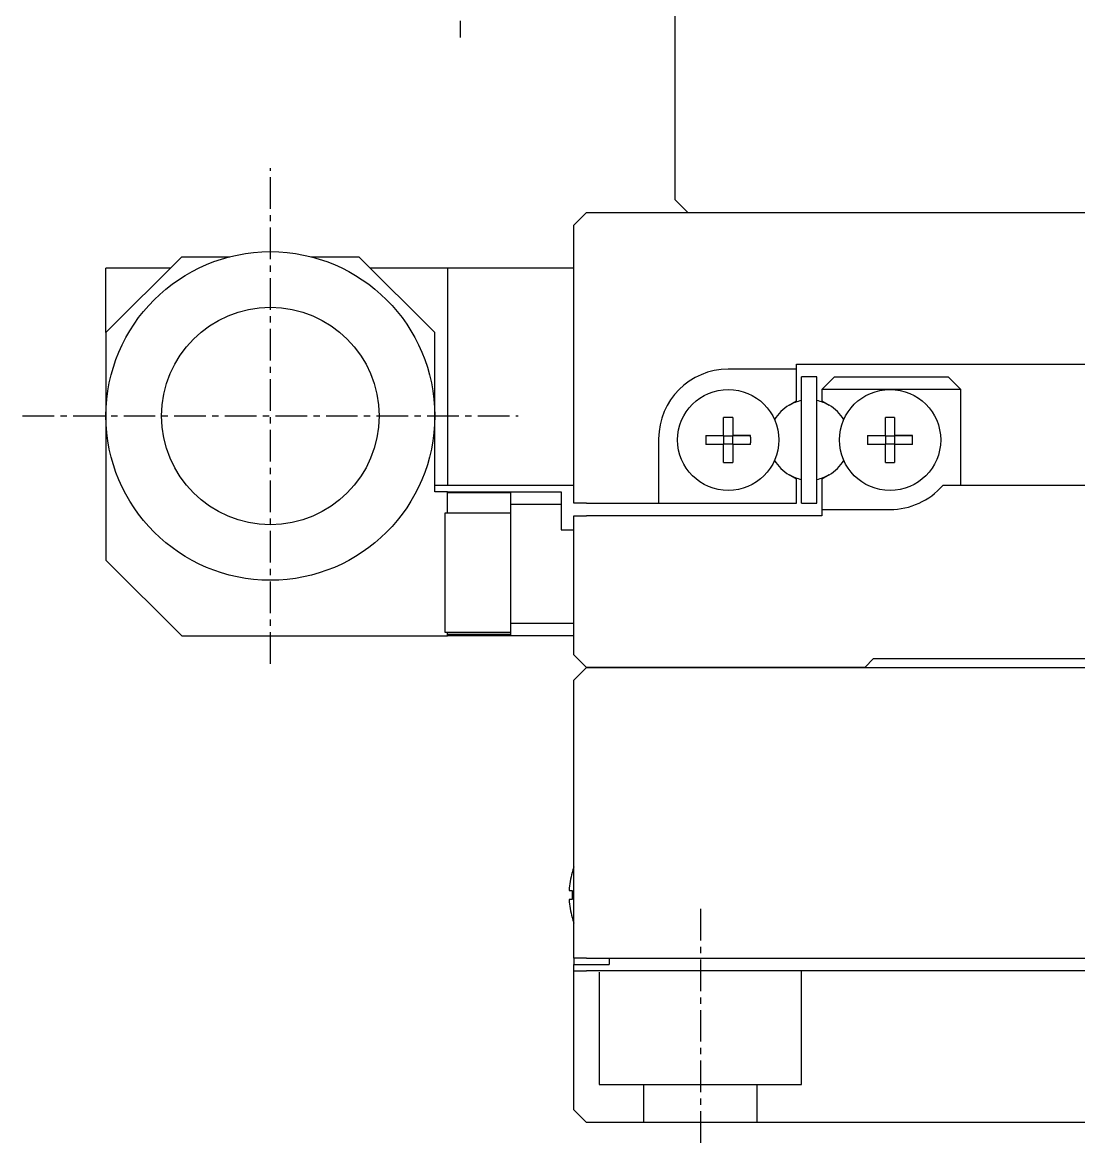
# Model space of a CAD drawing. Extents: x 498 to 751, y 35 to 216.
# Drawn here: x 645.83 to 687.58, y 83.83 to 128.3 of the extents above; entities that cross this region are included whole.
import ezdxf

# ---------------------------------------------------------------- set-up
doc = ezdxf.new("R2010")
doc.units = 0
doc.linetypes.add('CENTER', pattern=[2, 1.25, -0.25, 0.25, -0.25])
doc.layers.get('0').update_dxf_attribs({"linetype": 'CONTINUOUS'})
doc.layers.add('CENTER', color=1, linetype='CENTER')

msp = doc.modelspace()

# ---------------------------------------------------------------- linework, layer by layer
at = {"color": 7, "linetype": 'CONTINUOUS'}
for p, q in [((671.631, 121.279), (671.631, 145.279)), ((672.131, 120.779), (671.631, 121.279)), ((667.631, 120.279), (668.131, 120.779)), ((668.131, 120.779), (737.131, 120.779)), ((668.131, 120.779), (668.131, 120.779)), ((672.131, 120.779), (726.131, 120.779)), ((667.631, 109.279), (667.631, 120.279)), ((652.131, 119.029), (649.131, 116.029)), ((652.131, 119.029), (654.031, 119.029)), ((657.231, 119.029), (659.131, 119.029)), ((662.131, 116.029), (659.131, 119.029)), ((649.131, 116.029), (649.131, 118.579)), ((651.681, 118.579), (649.131, 118.579)), ((662.631, 118.579), (659.581, 118.579)), ((667.631, 118.579), (662.631, 118.579)), ((662.631, 118.579), (662.631, 109.979)), ((649.131, 116.029), (649.131, 112.729)), ((662.131, 112.729), (662.131, 116.029)), ((676.431, 114.579), (676.431, 114.779)), ((676.431, 114.779), (689.831, 114.779)), ((676.431, 114.579), (673.731, 114.579)), ((676.431, 113.323), (676.431, 114.579)), ((677.231, 114.279), (676.631, 114.279)), ((676.631, 109.279), (676.631, 114.279)), ((677.231, 109.279), (677.231, 114.279)), ((677.431, 113.779), (677.931, 114.279)), ((677.931, 114.279), (682.431, 114.279)), ((682.431, 114.279), (682.931, 113.779)), ((677.431, 113.779), (677.431, 113.323)), ((680.131, 113.779), (677.431, 113.779)), ((682.931, 113.779), (680.131, 113.779)), ((682.931, 109.979), (682.931, 113.779)), ((676.137, 113.154), (676.431, 113.323)), ((677.431, 113.323), (677.724, 113.154)), ((649.131, 112.729), (649.131, 107.029)), ((662.131, 109.729), (662.131, 112.729)), ((673.551, 111.959), (673.551, 112.665)), ((673.911, 112.665), (673.911, 111.959)), ((679.951, 111.959), (679.951, 112.665)), ((680.311, 112.665), (680.311, 111.959)), ((670.981, 111.829), (670.981, 109.279)), ((672.844, 111.959), (673.551, 111.959)), ((672.844, 111.959), (673.551, 111.959)), ((673.561, 111.948), (673.551, 111.959)), ((673.561, 111.609), (673.561, 111.948)), ((673.561, 111.948), (673.9, 111.948)), ((673.9, 111.948), (673.911, 111.959)), ((673.9, 111.948), (673.9, 111.609)), ((673.911, 111.959), (674.617, 111.959)), ((674.617, 111.959), (673.911, 111.959)), ((679.244, 111.959), (679.951, 111.959)), ((679.244, 111.959), (679.951, 111.959)), ((679.961, 111.948), (679.951, 111.959)), ((679.961, 111.609), (679.961, 111.948)), ((679.961, 111.948), (680.3, 111.948)), ((680.3, 111.948), (680.311, 111.959)), ((680.3, 111.948), (680.3, 111.609)), ((680.311, 111.959), (681.017, 111.959)), ((681.017, 111.959), (680.311, 111.959)), ((673.551, 111.599), (672.844, 111.599)), ((673.561, 111.609), (673.551, 111.599)), ((673.551, 110.892), (673.551, 111.599)), ((673.9, 111.609), (673.561, 111.609)), ((673.9, 111.609), (673.911, 111.599)), ((673.911, 111.599), (673.911, 110.892)), ((674.617, 111.599), (673.911, 111.599)), ((679.951, 111.599), (679.244, 111.599)), ((679.961, 111.609), (679.951, 111.599)), ((679.951, 110.892), (679.951, 111.599)), ((680.3, 111.609), (679.961, 111.609)), ((680.3, 111.609), (680.311, 111.599)), ((680.311, 111.599), (680.311, 110.892)), ((681.017, 111.599), (680.311, 111.599)), ((676.431, 110.234), (676.137, 110.404)), ((677.724, 110.404), (677.431, 110.234)), ((662.631, 109.979), (662.131, 109.979)), ((667.631, 109.979), (662.631, 109.979)), ((676.431, 109.279), (676.431, 110.234)), ((677.431, 110.234), (677.431, 109.029)), ((689.956, 109.979), (682.21, 109.979)), ((662.631, 109.729), (662.131, 109.729)), ((662.631, 109.688), (662.631, 109.729)), ((662.631, 109.729), (665.131, 109.729)), ((662.631, 108.879), (662.631, 109.688)), ((665.131, 109.688), (662.631, 109.688)), ((665.131, 109.729), (667.131, 109.729)), ((665.131, 109.229), (665.131, 109.729)), ((667.131, 109.729), (667.131, 109.229)), ((667.131, 109.229), (665.131, 109.229)), ((665.131, 104.529), (665.131, 109.229)), ((667.131, 109.229), (667.131, 108.229)), ((668.131, 109.279), (667.631, 109.279)), ((668.131, 109.279), (670.981, 109.279)), ((670.981, 109.279), (676.431, 109.279)), ((676.631, 109.279), (677.231, 109.279)), ((677.431, 109.029), (677.431, 108.779)), ((677.431, 109.029), (680.131, 109.029)), ((662.531, 108.879), (662.531, 104.179)), ((665.131, 108.879), (662.531, 108.879)), ((667.631, 108.779), (668.131, 108.779)), ((667.631, 103.279), (667.631, 108.779)), ((677.431, 108.779), (668.131, 108.779)), ((667.131, 108.229), (667.631, 108.229)), ((649.131, 107.029), (652.131, 104.029)), ((665.131, 104.529), (667.631, 104.529)), ((665.131, 104.029), (665.131, 104.529)), ((662.531, 104.179), (665.131, 104.179)), ((662.631, 104.098), (662.631, 104.179)), ((662.631, 104.029), (662.631, 104.098)), ((662.631, 104.098), (665.131, 104.098)), ((652.131, 104.029), (662.631, 104.029)), ((665.131, 104.029), (662.631, 104.029)), ((667.631, 104.029), (665.131, 104.029)), ((667.881, 103.029), (667.631, 103.279)), ((667.881, 103.029), (668.131, 102.779)), ((668.131, 102.779), (667.881, 102.529)), ((678.931, 102.779), (668.131, 102.779)), ((668.131, 102.779), (678.931, 102.779)), ((679.131, 102.779), (678.931, 102.779)), ((678.931, 102.779), (679.131, 102.779)), ((679.131, 102.779), (679.481, 103.129)), ((679.131, 102.779), (726.131, 102.779)), ((679.481, 103.129), (689.731, 103.129)), ((667.631, 102.279), (667.881, 102.529)), ((667.631, 100.079), (667.631, 102.279)), ((667.631, 91.279), (667.631, 100.079)), ((667.556, 94.667), (667.561, 94.665)), ((667.441, 93.959), (667.561, 93.959)), ((667.561, 93.599), (667.441, 93.599)), ((667.561, 92.892), (667.556, 92.89)), ((668.131, 91.279), (667.631, 91.279)), ((667.631, 91.279), (667.631, 91.029)), ((668.131, 91.279), (699.681, 91.279)), ((669.031, 91.279), (669.031, 91.029)), ((667.631, 91.029), (669.031, 91.029)), ((667.631, 90.779), (667.631, 91.029)), ((667.631, 90.779), (668.131, 90.779)), ((667.631, 90.079), (667.631, 90.779)), ((699.631, 90.779), (668.131, 90.779)), ((667.631, 85.279), (667.631, 90.079)), ((667.881, 85.029), (667.631, 85.279)), ((668.131, 84.779), (667.881, 85.029)), ((737.131, 84.779), (668.131, 84.779))]:
    msp.add_line(p, q, dxfattribs=at)
at = {"color": 3, "linetype": 'CONTINUOUS'}
for p, q in [((668.631, 90.728), (668.631, 86.279)), ((676.631, 86.279), (676.631, 90.779)), ((668.631, 86.279), (676.631, 86.279)), ((670.381, 86.279), (670.381, 84.779)), ((674.881, 84.779), (674.881, 86.279))]:
    msp.add_line(p, q, dxfattribs=at)
at = {"color": 7, "linetype": 'CONTINUOUS'}
for points in [[(673.911, 112.666, 0), (673.907, 112.666, 0), (673.905, 112.666, 0), (673.901, 112.666, 0), (673.899, 112.666, 0), (673.897, 112.666, 0), (673.893, 112.666, 0), (673.891, 112.666, 0), (673.887, 112.666, 0), (673.885, 112.666, 0), (673.883, 112.666, 0), (673.879, 112.666, 0), (673.877, 112.666, 0), (673.873, 112.666, 0), (673.871, 112.666, 0), (673.869, 112.666, 0), (673.865, 112.666, 0), (673.863, 112.666, 0), (673.859, 112.666, 0), (673.857, 112.666, 0), (673.855, 112.666, 0), (673.851, 112.666, 0), (673.849, 112.666, 0), (673.845, 112.666, 0), (673.843, 112.666, 0), (673.841, 112.666, 0), (673.837, 112.666, 0), (673.835, 112.666, 0), (673.831, 112.666, 0), (673.829, 112.668, 0), (673.825, 112.668, 0), (673.823, 112.668, 0), (673.821, 112.668, 0), (673.817, 112.668, 0), (673.815, 112.668, 0), (673.811, 112.668, 0), (673.809, 112.668, 0), (673.807, 112.668, 0), (673.803, 112.668, 0), (673.801, 112.668, 0), (673.797, 112.668, 0), (673.795, 112.668, 0), (673.793, 112.668, 0), (673.789, 112.668, 0), (673.787, 112.668, 0), (673.783, 112.668, 0), (673.781, 112.668, 0), (673.779, 112.668, 0), (673.775, 112.668, 0), (673.773, 112.668, 0), (673.769, 112.668, 0), (673.767, 112.668, 0), (673.765, 112.668, 0), (673.761, 112.668, 0), (673.759, 112.668, 0), (673.755, 112.668, 0), (673.753, 112.668, 0), (673.749, 112.668, 0), (673.747, 112.668, 0), (673.745, 112.668, 0), (673.741, 112.668, 0), (673.739, 112.668, 0), (673.735, 112.668, 0), (673.733, 112.668, 0), (673.731, 112.668, 0), (673.727, 112.668, 0), (673.725, 112.668, 0), (673.721, 112.668, 0), (673.719, 112.668, 0), (673.717, 112.668, 0), (673.713, 112.668, 0), (673.711, 112.668, 0), (673.707, 112.668, 0), (673.705, 112.668, 0), (673.703, 112.668, 0), (673.699, 112.668, 0), (673.697, 112.668, 0), (673.693, 112.668, 0), (673.691, 112.668, 0), (673.689, 112.668, 0), (673.685, 112.668, 0), (673.683, 112.668, 0), (673.679, 112.668, 0), (673.677, 112.668, 0), (673.673, 112.668, 0), (673.671, 112.668, 0), (673.669, 112.668, 0), (673.665, 112.668, 0), (673.663, 112.668, 0), (673.659, 112.668, 0), (673.657, 112.668, 0), (673.655, 112.668, 0), (673.651, 112.668, 0), (673.649, 112.668, 0), (673.645, 112.668, 0), (673.643, 112.668, 0), (673.641, 112.668, 0), (673.637, 112.668, 0), (673.635, 112.668, 0), (673.631, 112.668, 0), (673.629, 112.666, 0), (673.627, 112.666, 0), (673.623, 112.666, 0), (673.621, 112.666, 0), (673.617, 112.666, 0), (673.615, 112.666, 0), (673.613, 112.666, 0), (673.609, 112.666, 0), (673.607, 112.666, 0), (673.603, 112.666, 0), (673.601, 112.666, 0), (673.599, 112.666, 0), (673.595, 112.666, 0), (673.593, 112.666, 0), (673.589, 112.666, 0), (673.587, 112.666, 0), (673.583, 112.666, 0), (673.581, 112.666, 0), (673.579, 112.666, 0), (673.575, 112.666, 0), (673.573, 112.666, 0), (673.569, 112.666, 0), (673.567, 112.666, 0), (673.565, 112.666, 0), (673.561, 112.666, 0), (673.559, 112.666, 0), (673.555, 112.666, 0), (673.553, 112.666, 0), (673.551, 112.666, 0)], [(680.311, 112.666, 0), (680.307, 112.666, 0), (680.305, 112.666, 0), (680.301, 112.666, 0), (680.299, 112.666, 0), (680.297, 112.666, 0), (680.293, 112.666, 0), (680.291, 112.666, 0), (680.287, 112.666, 0), (680.285, 112.666, 0), (680.283, 112.666, 0), (680.279, 112.666, 0), (680.277, 112.666, 0), (680.273, 112.666, 0), (680.271, 112.666, 0), (680.269, 112.666, 0), (680.265, 112.666, 0), (680.263, 112.666, 0), (680.259, 112.666, 0), (680.257, 112.666, 0), (680.255, 112.666, 0), (680.251, 112.666, 0), (680.249, 112.666, 0), (680.245, 112.666, 0), (680.243, 112.666, 0), (680.241, 112.666, 0), (680.237, 112.666, 0), (680.235, 112.666, 0), (680.231, 112.666, 0), (680.229, 112.668, 0), (680.225, 112.668, 0), (680.223, 112.668, 0), (680.221, 112.668, 0), (680.217, 112.668, 0), (680.215, 112.668, 0), (680.211, 112.668, 0), (680.209, 112.668, 0), (680.207, 112.668, 0), (680.203, 112.668, 0), (680.201, 112.668, 0), (680.197, 112.668, 0), (680.195, 112.668, 0), (680.193, 112.668, 0), (680.189, 112.668, 0), (680.187, 112.668, 0), (680.183, 112.668, 0), (680.181, 112.668, 0), (680.179, 112.668, 0), (680.175, 112.668, 0), (680.173, 112.668, 0), (680.169, 112.668, 0), (680.167, 112.668, 0), (680.165, 112.668, 0), (680.161, 112.668, 0), (680.159, 112.668, 0), (680.155, 112.668, 0), (680.153, 112.668, 0), (680.149, 112.668, 0), (680.147, 112.668, 0), (680.145, 112.668, 0), (680.141, 112.668, 0), (680.139, 112.668, 0), (680.135, 112.668, 0), (680.133, 112.668, 0), (680.131, 112.668, 0), (680.127, 112.668, 0), (680.125, 112.668, 0), (680.121, 112.668, 0), (680.119, 112.668, 0), (680.117, 112.668, 0), (680.113, 112.668, 0), (680.111, 112.668, 0), (680.107, 112.668, 0), (680.105, 112.668, 0), (680.103, 112.668, 0), (680.099, 112.668, 0), (680.097, 112.668, 0), (680.093, 112.668, 0), (680.091, 112.668, 0), (680.089, 112.668, 0), (680.085, 112.668, 0), (680.083, 112.668, 0), (680.079, 112.668, 0), (680.077, 112.668, 0), (680.073, 112.668, 0), (680.071, 112.668, 0), (680.069, 112.668, 0), (680.065, 112.668, 0), (680.063, 112.668, 0), (680.059, 112.668, 0), (680.057, 112.668, 0), (680.055, 112.668, 0), (680.051, 112.668, 0), (680.049, 112.668, 0), (680.045, 112.668, 0), (680.043, 112.668, 0), (680.041, 112.668, 0), (680.037, 112.668, 0), (680.035, 112.668, 0), (680.031, 112.668, 0), (680.029, 112.666, 0), (680.027, 112.666, 0), (680.023, 112.666, 0), (680.021, 112.666, 0), (680.017, 112.666, 0), (680.015, 112.666, 0), (680.013, 112.666, 0), (680.009, 112.666, 0), (680.007, 112.666, 0), (680.003, 112.666, 0), (680.001, 112.666, 0), (679.999, 112.666, 0), (679.995, 112.666, 0), (679.993, 112.666, 0), (679.989, 112.666, 0), (679.987, 112.666, 0), (679.983, 112.666, 0), (679.981, 112.666, 0), (679.979, 112.666, 0), (679.975, 112.666, 0), (679.973, 112.666, 0), (679.969, 112.666, 0), (679.967, 112.666, 0), (679.965, 112.666, 0), (679.961, 112.666, 0), (679.959, 112.666, 0), (679.955, 112.666, 0), (679.953, 112.666, 0), (679.951, 112.666, 0)], [(672.843, 111.96, 0), (672.843, 111.956, 0), (672.843, 111.954, 0), (672.843, 111.95, 0), (672.843, 111.948, 0), (672.843, 111.946, 0), (672.843, 111.942, 0), (672.843, 111.94, 0), (672.843, 111.936, 0), (672.843, 111.934, 0), (672.843, 111.93, 0), (672.843, 111.928, 0), (672.843, 111.926, 0), (672.843, 111.922, 0), (672.843, 111.92, 0), (672.843, 111.916, 0), (672.843, 111.914, 0), (672.843, 111.912, 0), (672.843, 111.908, 0), (672.843, 111.906, 0), (672.843, 111.902, 0), (672.843, 111.9, 0), (672.843, 111.898, 0), (672.843, 111.894, 0), (672.843, 111.892, 0), (672.843, 111.888, 0), (672.843, 111.886, 0), (672.843, 111.884, 0), (672.843, 111.88, 0), (672.843, 111.878, 0), (672.843, 111.874, 0), (672.843, 111.872, 0), (672.843, 111.87, 0), (672.843, 111.866, 0), (672.843, 111.864, 0), (672.843, 111.86, 0), (672.843, 111.858, 0), (672.843, 111.856, 0), (672.843, 111.852, 0), (672.843, 111.85, 0), (672.841, 111.846, 0), (672.841, 111.844, 0), (672.841, 111.842, 0), (672.841, 111.838, 0), (672.841, 111.836, 0), (672.841, 111.832, 0), (672.841, 111.83, 0), (672.841, 111.826, 0), (672.841, 111.824, 0), (672.841, 111.822, 0), (672.841, 111.818, 0), (672.841, 111.816, 0), (672.841, 111.812, 0), (672.841, 111.81, 0), (672.841, 111.808, 0), (672.841, 111.804, 0), (672.841, 111.802, 0), (672.841, 111.798, 0), (672.841, 111.796, 0), (672.841, 111.794, 0), (672.841, 111.79, 0), (672.841, 111.788, 0), (672.841, 111.784, 0), (672.841, 111.782, 0), (672.841, 111.78, 0), (672.841, 111.776, 0), (672.841, 111.774, 0), (672.841, 111.77, 0), (672.841, 111.768, 0), (672.841, 111.766, 0), (672.841, 111.762, 0), (672.841, 111.76, 0), (672.841, 111.756, 0), (672.841, 111.754, 0), (672.841, 111.75, 0), (672.841, 111.748, 0), (672.841, 111.746, 0), (672.841, 111.742, 0), (672.841, 111.74, 0), (672.841, 111.736, 0), (672.841, 111.734, 0), (672.841, 111.732, 0), (672.841, 111.728, 0), (672.841, 111.726, 0), (672.841, 111.722, 0), (672.841, 111.72, 0), (672.841, 111.718, 0), (672.841, 111.714, 0), (672.841, 111.712, 0), (672.843, 111.708, 0), (672.843, 111.706, 0), (672.843, 111.704, 0), (672.843, 111.7, 0), (672.843, 111.698, 0), (672.843, 111.694, 0), (672.843, 111.692, 0), (672.843, 111.69, 0), (672.843, 111.686, 0), (672.843, 111.684, 0), (672.843, 111.68, 0), (672.843, 111.678, 0), (672.843, 111.674, 0), (672.843, 111.672, 0), (672.843, 111.67, 0), (672.843, 111.666, 0), (672.843, 111.664, 0), (672.843, 111.66, 0), (672.843, 111.658, 0), (672.843, 111.656, 0), (672.843, 111.652, 0), (672.843, 111.65, 0), (672.843, 111.646, 0), (672.843, 111.644, 0), (672.843, 111.642, 0), (672.843, 111.638, 0), (672.843, 111.636, 0), (672.843, 111.632, 0), (672.843, 111.63, 0), (672.843, 111.628, 0), (672.843, 111.624, 0), (672.843, 111.622, 0), (672.843, 111.618, 0), (672.843, 111.616, 0), (672.843, 111.614, 0), (672.843, 111.61, 0), (672.843, 111.608, 0), (672.843, 111.604, 0), (672.843, 111.602, 0), (672.843, 111.6, 0)], [(674.617, 111.6, 0), (674.617, 111.602, 0), (674.617, 111.604, 0), (674.617, 111.608, 0), (674.617, 111.61, 0), (674.617, 111.614, 0), (674.617, 111.616, 0), (674.617, 111.618, 0), (674.617, 111.622, 0), (674.617, 111.624, 0), (674.617, 111.628, 0), (674.617, 111.63, 0), (674.617, 111.632, 0), (674.617, 111.636, 0), (674.617, 111.638, 0), (674.617, 111.642, 0), (674.617, 111.644, 0), (674.617, 111.646, 0), (674.617, 111.65, 0), (674.617, 111.652, 0), (674.617, 111.656, 0), (674.617, 111.658, 0), (674.617, 111.66, 0), (674.617, 111.664, 0), (674.619, 111.666, 0), (674.619, 111.67, 0), (674.619, 111.672, 0), (674.619, 111.674, 0), (674.619, 111.678, 0), (674.619, 111.68, 0), (674.619, 111.684, 0), (674.619, 111.686, 0), (674.619, 111.69, 0), (674.619, 111.692, 0), (674.619, 111.694, 0), (674.619, 111.698, 0), (674.619, 111.7, 0), (674.619, 111.704, 0), (674.619, 111.706, 0), (674.619, 111.708, 0), (674.619, 111.712, 0), (674.619, 111.714, 0), (674.619, 111.718, 0), (674.619, 111.72, 0), (674.619, 111.722, 0), (674.619, 111.726, 0), (674.619, 111.728, 0), (674.619, 111.732, 0), (674.619, 111.734, 0), (674.619, 111.736, 0), (674.619, 111.74, 0), (674.619, 111.742, 0), (674.619, 111.746, 0), (674.619, 111.748, 0), (674.619, 111.75, 0), (674.619, 111.754, 0), (674.619, 111.756, 0), (674.619, 111.76, 0), (674.619, 111.762, 0), (674.619, 111.766, 0), (674.619, 111.768, 0), (674.619, 111.77, 0), (674.619, 111.774, 0), (674.619, 111.776, 0), (674.619, 111.78, 0), (674.619, 111.782, 0), (674.619, 111.784, 0), (674.619, 111.788, 0), (674.619, 111.79, 0), (674.619, 111.794, 0), (674.619, 111.796, 0), (674.619, 111.798, 0), (674.619, 111.802, 0), (674.619, 111.804, 0), (674.619, 111.808, 0), (674.619, 111.81, 0), (674.619, 111.812, 0), (674.619, 111.816, 0), (674.619, 111.818, 0), (674.619, 111.822, 0), (674.619, 111.824, 0), (674.619, 111.826, 0), (674.619, 111.83, 0), (674.619, 111.832, 0), (674.619, 111.836, 0), (674.619, 111.838, 0), (674.619, 111.842, 0), (674.619, 111.844, 0), (674.619, 111.846, 0), (674.619, 111.85, 0), (674.619, 111.852, 0), (674.619, 111.856, 0), (674.619, 111.858, 0), (674.619, 111.86, 0), (674.619, 111.864, 0), (674.619, 111.866, 0), (674.619, 111.87, 0), (674.619, 111.872, 0), (674.619, 111.874, 0), (674.619, 111.878, 0), (674.619, 111.88, 0), (674.619, 111.884, 0), (674.619, 111.886, 0), (674.619, 111.888, 0), (674.619, 111.892, 0), (674.617, 111.894, 0), (674.617, 111.898, 0), (674.617, 111.9, 0), (674.617, 111.902, 0), (674.617, 111.906, 0), (674.617, 111.908, 0), (674.617, 111.912, 0), (674.617, 111.914, 0), (674.617, 111.916, 0), (674.617, 111.92, 0), (674.617, 111.922, 0), (674.617, 111.926, 0), (674.617, 111.928, 0), (674.617, 111.93, 0), (674.617, 111.934, 0), (674.617, 111.936, 0), (674.617, 111.94, 0), (674.617, 111.942, 0), (674.617, 111.946, 0), (674.617, 111.948, 0), (674.617, 111.95, 0), (674.617, 111.954, 0), (674.617, 111.956, 0), (674.617, 111.96, 0)], [(679.243, 111.96, 0), (679.243, 111.956, 0), (679.243, 111.954, 0), (679.243, 111.95, 0), (679.243, 111.948, 0), (679.243, 111.946, 0), (679.243, 111.942, 0), (679.243, 111.94, 0), (679.243, 111.936, 0), (679.243, 111.934, 0), (679.243, 111.93, 0), (679.243, 111.928, 0), (679.243, 111.926, 0), (679.243, 111.922, 0), (679.243, 111.92, 0), (679.243, 111.916, 0), (679.243, 111.914, 0), (679.243, 111.912, 0), (679.243, 111.908, 0), (679.243, 111.906, 0), (679.243, 111.902, 0), (679.243, 111.9, 0), (679.243, 111.898, 0), (679.243, 111.894, 0), (679.243, 111.892, 0), (679.243, 111.888, 0), (679.243, 111.886, 0), (679.243, 111.884, 0), (679.243, 111.88, 0), (679.243, 111.878, 0), (679.243, 111.874, 0), (679.243, 111.872, 0), (679.243, 111.87, 0), (679.243, 111.866, 0), (679.243, 111.864, 0), (679.243, 111.86, 0), (679.243, 111.858, 0), (679.243, 111.856, 0), (679.243, 111.852, 0), (679.243, 111.85, 0), (679.241, 111.846, 0), (679.241, 111.844, 0), (679.241, 111.842, 0), (679.241, 111.838, 0), (679.241, 111.836, 0), (679.241, 111.832, 0), (679.241, 111.83, 0), (679.241, 111.826, 0), (679.241, 111.824, 0), (679.241, 111.822, 0), (679.241, 111.818, 0), (679.241, 111.816, 0), (679.241, 111.812, 0), (679.241, 111.81, 0), (679.241, 111.808, 0), (679.241, 111.804, 0), (679.241, 111.802, 0), (679.241, 111.798, 0), (679.241, 111.796, 0), (679.241, 111.794, 0), (679.241, 111.79, 0), (679.241, 111.788, 0), (679.241, 111.784, 0), (679.241, 111.782, 0), (679.241, 111.78, 0), (679.241, 111.776, 0), (679.241, 111.774, 0), (679.241, 111.77, 0), (679.241, 111.768, 0), (679.241, 111.766, 0), (679.241, 111.762, 0), (679.241, 111.76, 0), (679.241, 111.756, 0), (679.241, 111.754, 0), (679.241, 111.75, 0), (679.241, 111.748, 0), (679.241, 111.746, 0), (679.241, 111.742, 0), (679.241, 111.74, 0), (679.241, 111.736, 0), (679.241, 111.734, 0), (679.241, 111.732, 0), (679.241, 111.728, 0), (679.241, 111.726, 0), (679.241, 111.722, 0), (679.241, 111.72, 0), (679.241, 111.718, 0), (679.241, 111.714, 0), (679.241, 111.712, 0), (679.243, 111.708, 0), (679.243, 111.706, 0), (679.243, 111.704, 0), (679.243, 111.7, 0), (679.243, 111.698, 0), (679.243, 111.694, 0), (679.243, 111.692, 0), (679.243, 111.69, 0), (679.243, 111.686, 0), (679.243, 111.684, 0), (679.243, 111.68, 0), (679.243, 111.678, 0), (679.243, 111.674, 0), (679.243, 111.672, 0), (679.243, 111.67, 0), (679.243, 111.666, 0), (679.243, 111.664, 0), (679.243, 111.66, 0), (679.243, 111.658, 0), (679.243, 111.656, 0), (679.243, 111.652, 0), (679.243, 111.65, 0), (679.243, 111.646, 0), (679.243, 111.644, 0), (679.243, 111.642, 0), (679.243, 111.638, 0), (679.243, 111.636, 0), (679.243, 111.632, 0), (679.243, 111.63, 0), (679.243, 111.628, 0), (679.243, 111.624, 0), (679.243, 111.622, 0), (679.243, 111.618, 0), (679.243, 111.616, 0), (679.243, 111.614, 0), (679.243, 111.61, 0), (679.243, 111.608, 0), (679.243, 111.604, 0), (679.243, 111.602, 0), (679.243, 111.6, 0)], [(681.017, 111.6, 0), (681.017, 111.602, 0), (681.017, 111.604, 0), (681.017, 111.608, 0), (681.017, 111.61, 0), (681.017, 111.614, 0), (681.017, 111.616, 0), (681.017, 111.618, 0), (681.017, 111.622, 0), (681.017, 111.624, 0), (681.017, 111.628, 0), (681.017, 111.63, 0), (681.017, 111.632, 0), (681.017, 111.636, 0), (681.017, 111.638, 0), (681.017, 111.642, 0), (681.017, 111.644, 0), (681.017, 111.646, 0), (681.017, 111.65, 0), (681.017, 111.652, 0), (681.017, 111.656, 0), (681.017, 111.658, 0), (681.017, 111.66, 0), (681.017, 111.664, 0), (681.019, 111.666, 0), (681.019, 111.67, 0), (681.019, 111.672, 0), (681.019, 111.674, 0), (681.019, 111.678, 0), (681.019, 111.68, 0), (681.019, 111.684, 0), (681.019, 111.686, 0), (681.019, 111.69, 0), (681.019, 111.692, 0), (681.019, 111.694, 0), (681.019, 111.698, 0), (681.019, 111.7, 0), (681.019, 111.704, 0), (681.019, 111.706, 0), (681.019, 111.708, 0), (681.019, 111.712, 0), (681.019, 111.714, 0), (681.019, 111.718, 0), (681.019, 111.72, 0), (681.019, 111.722, 0), (681.019, 111.726, 0), (681.019, 111.728, 0), (681.019, 111.732, 0), (681.019, 111.734, 0), (681.019, 111.736, 0), (681.019, 111.74, 0), (681.019, 111.742, 0), (681.019, 111.746, 0), (681.019, 111.748, 0), (681.019, 111.75, 0), (681.019, 111.754, 0), (681.019, 111.756, 0), (681.019, 111.76, 0), (681.019, 111.762, 0), (681.019, 111.766, 0), (681.019, 111.768, 0), (681.019, 111.77, 0), (681.019, 111.774, 0), (681.019, 111.776, 0), (681.019, 111.78, 0), (681.019, 111.782, 0), (681.019, 111.784, 0), (681.019, 111.788, 0), (681.019, 111.79, 0), (681.019, 111.794, 0), (681.019, 111.796, 0), (681.019, 111.798, 0), (681.019, 111.802, 0), (681.019, 111.804, 0), (681.019, 111.808, 0), (681.019, 111.81, 0), (681.019, 111.812, 0), (681.019, 111.816, 0), (681.019, 111.818, 0), (681.019, 111.822, 0), (681.019, 111.824, 0), (681.019, 111.826, 0), (681.019, 111.83, 0), (681.019, 111.832, 0), (681.019, 111.836, 0), (681.019, 111.838, 0), (681.019, 111.842, 0), (681.019, 111.844, 0), (681.019, 111.846, 0), (681.019, 111.85, 0), (681.019, 111.852, 0), (681.019, 111.856, 0), (681.019, 111.858, 0), (681.019, 111.86, 0), (681.019, 111.864, 0), (681.019, 111.866, 0), (681.019, 111.87, 0), (681.019, 111.872, 0), (681.019, 111.874, 0), (681.019, 111.878, 0), (681.019, 111.88, 0), (681.019, 111.884, 0), (681.019, 111.886, 0), (681.019, 111.888, 0), (681.019, 111.892, 0), (681.017, 111.894, 0), (681.017, 111.898, 0), (681.017, 111.9, 0), (681.017, 111.902, 0), (681.017, 111.906, 0), (681.017, 111.908, 0), (681.017, 111.912, 0), (681.017, 111.914, 0), (681.017, 111.916, 0), (681.017, 111.92, 0), (681.017, 111.922, 0), (681.017, 111.926, 0), (681.017, 111.928, 0), (681.017, 111.93, 0), (681.017, 111.934, 0), (681.017, 111.936, 0), (681.017, 111.94, 0), (681.017, 111.942, 0), (681.017, 111.946, 0), (681.017, 111.948, 0), (681.017, 111.95, 0), (681.017, 111.954, 0), (681.017, 111.956, 0), (681.017, 111.96, 0)], [(673.551, 110.892, 0), (673.553, 110.892, 0), (673.555, 110.892, 0), (673.559, 110.892, 0), (673.561, 110.892, 0), (673.565, 110.892, 0), (673.567, 110.892, 0), (673.569, 110.892, 0), (673.573, 110.892, 0), (673.575, 110.892, 0), (673.579, 110.892, 0), (673.581, 110.892, 0), (673.583, 110.892, 0), (673.587, 110.892, 0), (673.589, 110.892, 0), (673.593, 110.892, 0), (673.595, 110.892, 0), (673.599, 110.892, 0), (673.601, 110.892, 0), (673.603, 110.892, 0), (673.607, 110.892, 0), (673.609, 110.892, 0), (673.613, 110.892, 0), (673.615, 110.892, 0), (673.617, 110.892, 0), (673.621, 110.892, 0), (673.623, 110.892, 0), (673.627, 110.892, 0), (673.629, 110.892, 0), (673.631, 110.892, 0), (673.635, 110.892, 0), (673.637, 110.892, 0), (673.641, 110.892, 0), (673.643, 110.892, 0), (673.645, 110.89, 0), (673.649, 110.89, 0), (673.651, 110.89, 0), (673.655, 110.89, 0), (673.657, 110.89, 0), (673.659, 110.89, 0), (673.663, 110.89, 0), (673.665, 110.89, 0), (673.669, 110.89, 0), (673.671, 110.89, 0), (673.673, 110.89, 0), (673.677, 110.89, 0), (673.679, 110.89, 0), (673.683, 110.89, 0), (673.685, 110.89, 0), (673.689, 110.89, 0), (673.691, 110.89, 0), (673.693, 110.89, 0), (673.697, 110.89, 0), (673.699, 110.89, 0), (673.703, 110.89, 0), (673.705, 110.89, 0), (673.707, 110.89, 0), (673.711, 110.89, 0), (673.713, 110.89, 0), (673.717, 110.89, 0), (673.719, 110.89, 0), (673.721, 110.89, 0), (673.725, 110.89, 0), (673.727, 110.89, 0), (673.731, 110.89, 0), (673.733, 110.89, 0), (673.735, 110.89, 0), (673.739, 110.89, 0), (673.741, 110.89, 0), (673.745, 110.89, 0), (673.747, 110.89, 0), (673.749, 110.89, 0), (673.753, 110.89, 0), (673.755, 110.89, 0), (673.759, 110.89, 0), (673.761, 110.89, 0), (673.765, 110.89, 0), (673.767, 110.89, 0), (673.769, 110.89, 0), (673.773, 110.89, 0), (673.775, 110.89, 0), (673.779, 110.89, 0), (673.781, 110.89, 0), (673.783, 110.89, 0), (673.787, 110.89, 0), (673.789, 110.89, 0), (673.793, 110.89, 0), (673.795, 110.89, 0), (673.797, 110.89, 0), (673.801, 110.89, 0), (673.803, 110.89, 0), (673.807, 110.89, 0), (673.809, 110.89, 0), (673.811, 110.89, 0), (673.815, 110.89, 0), (673.817, 110.892, 0), (673.821, 110.892, 0), (673.823, 110.892, 0), (673.825, 110.892, 0), (673.829, 110.892, 0), (673.831, 110.892, 0), (673.835, 110.892, 0), (673.837, 110.892, 0), (673.841, 110.892, 0), (673.843, 110.892, 0), (673.845, 110.892, 0), (673.849, 110.892, 0), (673.851, 110.892, 0), (673.855, 110.892, 0), (673.857, 110.892, 0), (673.859, 110.892, 0), (673.863, 110.892, 0), (673.865, 110.892, 0), (673.869, 110.892, 0), (673.871, 110.892, 0), (673.873, 110.892, 0), (673.877, 110.892, 0), (673.879, 110.892, 0), (673.883, 110.892, 0), (673.885, 110.892, 0), (673.887, 110.892, 0), (673.891, 110.892, 0), (673.893, 110.892, 0), (673.897, 110.892, 0), (673.899, 110.892, 0), (673.901, 110.892, 0), (673.905, 110.892, 0), (673.907, 110.892, 0), (673.911, 110.892, 0)], [(679.951, 110.892, 0), (679.953, 110.892, 0), (679.955, 110.892, 0), (679.959, 110.892, 0), (679.961, 110.892, 0), (679.965, 110.892, 0), (679.967, 110.892, 0), (679.969, 110.892, 0), (679.973, 110.892, 0), (679.975, 110.892, 0), (679.979, 110.892, 0), (679.981, 110.892, 0), (679.983, 110.892, 0), (679.987, 110.892, 0), (679.989, 110.892, 0), (679.993, 110.892, 0), (679.995, 110.892, 0), (679.999, 110.892, 0), (680.001, 110.892, 0), (680.003, 110.892, 0), (680.007, 110.892, 0), (680.009, 110.892, 0), (680.013, 110.892, 0), (680.015, 110.892, 0), (680.017, 110.892, 0), (680.021, 110.892, 0), (680.023, 110.892, 0), (680.027, 110.892, 0), (680.029, 110.892, 0), (680.031, 110.892, 0), (680.035, 110.892, 0), (680.037, 110.892, 0), (680.041, 110.892, 0), (680.043, 110.892, 0), (680.045, 110.89, 0), (680.049, 110.89, 0), (680.051, 110.89, 0), (680.055, 110.89, 0), (680.057, 110.89, 0), (680.059, 110.89, 0), (680.063, 110.89, 0), (680.065, 110.89, 0), (680.069, 110.89, 0), (680.071, 110.89, 0), (680.073, 110.89, 0), (680.077, 110.89, 0), (680.079, 110.89, 0), (680.083, 110.89, 0), (680.085, 110.89, 0), (680.089, 110.89, 0), (680.091, 110.89, 0), (680.093, 110.89, 0), (680.097, 110.89, 0), (680.099, 110.89, 0), (680.103, 110.89, 0), (680.105, 110.89, 0), (680.107, 110.89, 0), (680.111, 110.89, 0), (680.113, 110.89, 0), (680.117, 110.89, 0), (680.119, 110.89, 0), (680.121, 110.89, 0), (680.125, 110.89, 0), (680.127, 110.89, 0), (680.131, 110.89, 0), (680.133, 110.89, 0), (680.135, 110.89, 0), (680.139, 110.89, 0), (680.141, 110.89, 0), (680.145, 110.89, 0), (680.147, 110.89, 0), (680.149, 110.89, 0), (680.153, 110.89, 0), (680.155, 110.89, 0), (680.159, 110.89, 0), (680.161, 110.89, 0), (680.165, 110.89, 0), (680.167, 110.89, 0), (680.169, 110.89, 0), (680.173, 110.89, 0), (680.175, 110.89, 0), (680.179, 110.89, 0), (680.181, 110.89, 0), (680.183, 110.89, 0), (680.187, 110.89, 0), (680.189, 110.89, 0), (680.193, 110.89, 0), (680.195, 110.89, 0), (680.197, 110.89, 0), (680.201, 110.89, 0), (680.203, 110.89, 0), (680.207, 110.89, 0), (680.209, 110.89, 0), (680.211, 110.89, 0), (680.215, 110.89, 0), (680.217, 110.892, 0), (680.221, 110.892, 0), (680.223, 110.892, 0), (680.225, 110.892, 0), (680.229, 110.892, 0), (680.231, 110.892, 0), (680.235, 110.892, 0), (680.237, 110.892, 0), (680.241, 110.892, 0), (680.243, 110.892, 0), (680.245, 110.892, 0), (680.249, 110.892, 0), (680.251, 110.892, 0), (680.255, 110.892, 0), (680.257, 110.892, 0), (680.259, 110.892, 0), (680.263, 110.892, 0), (680.265, 110.892, 0), (680.269, 110.892, 0), (680.271, 110.892, 0), (680.273, 110.892, 0), (680.277, 110.892, 0), (680.279, 110.892, 0), (680.283, 110.892, 0), (680.285, 110.892, 0), (680.287, 110.892, 0), (680.291, 110.892, 0), (680.293, 110.892, 0), (680.297, 110.892, 0), (680.299, 110.892, 0), (680.301, 110.892, 0), (680.305, 110.892, 0), (680.307, 110.892, 0), (680.311, 110.892, 0)], [(667.561, 93.959, 0), (667.561, 93.956, 0), (667.561, 93.953, 0), (667.561, 93.95, 0), (667.561, 93.947, 0), (667.561, 93.945, 0), (667.559, 93.942, 0), (667.559, 93.939, 0), (667.559, 93.936, 0), (667.559, 93.933, 0), (667.559, 93.931, 0), (667.559, 93.928, 0), (667.559, 93.925, 0), (667.559, 93.922, 0), (667.559, 93.919, 0), (667.559, 93.917, 0), (667.559, 93.914, 0), (667.559, 93.911, 0), (667.559, 93.908, 0), (667.559, 93.905, 0), (667.559, 93.902, 0), (667.559, 93.9, 0), (667.559, 93.897, 0), (667.559, 93.894, 0), (667.557, 93.891, 0), (667.557, 93.888, 0), (667.557, 93.886, 0), (667.557, 93.883, 0), (667.557, 93.88, 0), (667.557, 93.877, 0), (667.557, 93.874, 0), (667.557, 93.872, 0), (667.557, 93.869, 0), (667.557, 93.866, 0), (667.557, 93.863, 0), (667.557, 93.86, 0), (667.557, 93.857, 0), (667.557, 93.855, 0), (667.557, 93.852, 0), (667.557, 93.849, 0), (667.557, 93.846, 0), (667.557, 93.843, 0), (667.557, 93.841, 0), (667.557, 93.838, 0), (667.557, 93.835, 0), (667.557, 93.832, 0), (667.557, 93.829, 0), (667.557, 93.827, 0), (667.557, 93.824, 0), (667.557, 93.821, 0), (667.557, 93.818, 0), (667.557, 93.815, 0), (667.557, 93.812, 0), (667.557, 93.81, 0), (667.557, 93.807, 0), (667.557, 93.804, 0), (667.557, 93.801, 0), (667.557, 93.798, 0), (667.557, 93.796, 0), (667.557, 93.793, 0), (667.557, 93.79, 0), (667.557, 93.787, 0), (667.557, 93.784, 0), (667.557, 93.782, 0), (667.557, 93.779, 0), (667.557, 93.776, 0), (667.557, 93.773, 0), (667.557, 93.77, 0), (667.557, 93.767, 0), (667.557, 93.765, 0), (667.557, 93.762, 0), (667.557, 93.759, 0), (667.557, 93.756, 0), (667.557, 93.753, 0), (667.557, 93.751, 0), (667.557, 93.748, 0), (667.557, 93.745, 0), (667.557, 93.742, 0), (667.557, 93.739, 0), (667.557, 93.736, 0), (667.557, 93.734, 0), (667.557, 93.731, 0), (667.557, 93.728, 0), (667.557, 93.725, 0), (667.557, 93.722, 0), (667.557, 93.72, 0), (667.557, 93.717, 0), (667.557, 93.714, 0), (667.557, 93.711, 0), (667.557, 93.708, 0), (667.557, 93.706, 0), (667.557, 93.703, 0), (667.557, 93.7, 0), (667.557, 93.697, 0), (667.557, 93.694, 0), (667.557, 93.691, 0), (667.557, 93.689, 0), (667.557, 93.686, 0), (667.557, 93.683, 0), (667.557, 93.68, 0), (667.557, 93.677, 0), (667.557, 93.675, 0), (667.557, 93.672, 0), (667.557, 93.669, 0), (667.557, 93.666, 0), (667.559, 93.663, 0), (667.559, 93.661, 0), (667.559, 93.658, 0), (667.559, 93.655, 0), (667.559, 93.652, 0), (667.559, 93.649, 0), (667.559, 93.646, 0), (667.559, 93.644, 0), (667.559, 93.641, 0), (667.559, 93.638, 0), (667.559, 93.635, 0), (667.559, 93.632, 0), (667.559, 93.63, 0), (667.559, 93.627, 0), (667.559, 93.624, 0), (667.559, 93.621, 0), (667.559, 93.618, 0), (667.559, 93.616, 0), (667.561, 93.613, 0), (667.561, 93.61, 0), (667.561, 93.607, 0), (667.561, 93.604, 0), (667.561, 93.602, 0), (667.561, 93.599, 0)]]:
    msp.add_polyline3d(points, dxfattribs=at)
for centre, radius in [((655.631, 112.729), 6.5), ((655.631, 112.729), 4.3), ((673.731, 111.779), 2), ((680.131, 111.779), 2)]:
    msp.add_circle(centre, radius, dxfattribs=at)
for centre, radius, start, end in [((673.731, 111.829), 2.75, 90, 180), ((676.931, 111.779), 1.588, 120, 135), ((676.931, 111.779), 1.588, 100.8931, 120), ((676.931, 111.779), 1.588, 60, 79.107), ((676.931, 111.779), 1.588, 45, 60), ((677.045, 111.664), 1.75, 134.9956, 148.1135), ((676.931, 111.779), 1.588, 135, 149.5668), ((676.816, 111.664), 1.75, 31.8865, 45.0044), ((676.931, 111.779), 1.588, 30.4333, 45), ((677.045, 111.894), 1.75, 211.8865, 225.0905), ((676.931, 111.779), 1.588, 210.4332, 225.0477), ((676.931, 111.779), 1.588, 315, 329.5667), ((676.816, 111.894), 1.75, 314.9956, 328.1135), ((676.931, 111.779), 1.588, 225.0949, 240), ((676.931, 111.779), 1.588, 240, 259.1069), ((676.931, 111.779), 1.588, 280.893, 300), ((676.931, 111.779), 1.588, 300, 315), ((680.131, 111.779), 2.75, 270, 319.1148), ((670.631, 93.779), 3.2, 159.6359, 163.8775), ((670.631, 93.779), 3.195, 163.8933, 176.7703), ((670.631, 93.779), 3.195, 183.2297, 196.1067), ((670.631, 93.779), 3.2, 196.1225, 200.3641)]:
    msp.add_arc(centre, radius, start, end, dxfattribs=at)
at = {"layer": 'CENTER', "color": 1, "linetype": 'CENTER'}
for p, q in [((663.131, 150.362), (663.131, 127.701)), ((655.631, 102.929), (655.631, 122.529)), ((645.831, 112.729), (665.431, 112.729)), ((672.631, 93.229), (672.631, 83.829))]:
    msp.add_line(p, q, dxfattribs=at)

doc.saveas('drawing.dxf')
